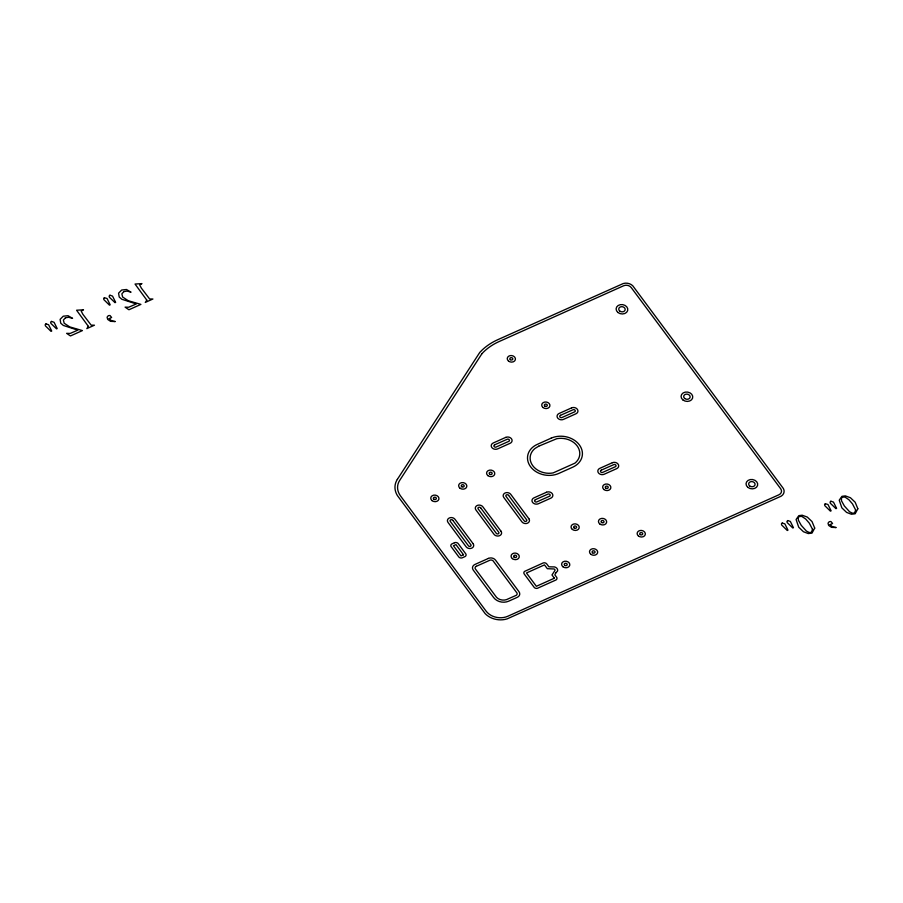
<?xml version="1.0" encoding="UTF-8"?>
<svg xmlns="http://www.w3.org/2000/svg" width="903" height="903" viewBox="0 0 903 903"><rect width="100%" height="100%" fill="white"/><g stroke="black" fill="none" stroke-linecap="round" stroke-linejoin="round"><path stroke-width="1.35" d="M88.336 326.333L86.823 328.624L94.454 325.204L91.158 325.148L82.862 314.267L81.202 311.084L83.494 309.808L76.574 310.226L88.336 326.333M146.805 300.135L145.281 302.426L152.912 299.006L149.616 298.949L141.32 288.068L139.66 284.885L141.952 283.61L135.032 284.039L146.805 300.135M463.499 554.769L461.015 555.898L453.43 545.739L455.947 544.599L463.499 554.769M554.374 578.213L536.371 586.295L526.449 572.976L544.486 564.894L547.331 568.687L553.144 568.935A1.479 1.174 7.7 0 1 554.645 570.944L551.993 574.974L554.374 578.213M812.531 529.361L811.368 532.364L809.246 532.51L806.424 531.077L801.243 525.343L798.376 520.196L798.263 517.543L799.437 516.471L801.808 516.414L805.69 519.011L809.336 523.209L812.531 529.361M855.672 510.037L854.509 513.028L852.387 513.175L849.565 511.741L844.384 506.007L841.528 500.86L841.404 498.208L842.578 497.135L844.96 497.079L848.843 499.675L852.477 503.874L855.672 510.037M555.729 572.987L554.86 574.872L556.745 577.412A2.743 2.19 7.7 0 1 555.977 579.974L537.511 588.259A2.743 2.19 7.7 0 1 534.271 587.481L524.248 574.026A2.743 2.19 7.7 0 1 524.587 571.385L542.996 563.043A2.743 2.19 7.7 0 1 546.766 563.946L548.889 566.813L554.51 566.926A4.109 3.273 7.7 0 1 557.557 571.035L555.729 572.987M814.709 528.108L811.989 533.131L808.264 533.56L803.444 531.743L798.715 527.205L796.096 519.507L798.816 515.647L802.191 515.218L807.293 517.08L812.034 521.584L814.709 528.108M857.85 508.773L855.141 513.796L851.405 514.236L846.596 512.407L841.867 507.87L839.237 500.172L841.957 496.323L845.343 495.882L850.434 497.745L855.175 502.249L857.85 508.773M397.32 479.414L396.564 480.723A22.383 17.846 7.7 0 0 397.365 495.533L485.227 613.701A18.511 14.764 7.7 0 0 507.091 618.894L781.14 496.187A8.15 6.502 7.7 0 0 783.409 488.568L632.822 285.856A8.15 6.502 7.7 0 0 623.205 283.565L497.688 339.742A61.912 49.372 7.7 0 0 482.315 349.856L479.753 352.441L397.32 479.414M109.184 318.59L111.464 320.757L115.234 321.558L110.55 321.333L107.705 319.425L107.073 317.179L108.292 315.678L109.985 315.497L111.633 317.484L109.184 318.59M830.117 524.587L832.397 526.765L836.167 527.555L831.494 527.341L828.649 525.433L828.006 523.187L829.236 521.686L830.929 521.505L832.566 523.492L830.117 524.587M481.965 353.66L399.668 480.43A19.764 15.769 7.7 0 0 400.503 495.916L486.04 611.06A15.893 12.676 7.7 0 0 507.847 616.241L778.905 494.788A5.531 4.413 7.7 0 0 780.689 488.783L631.231 287.572A5.531 4.413 7.7 0 0 623.634 285.766L499.088 341.571A59.271 47.272 7.7 0 0 481.965 353.66M65.456 317.754L63.391 320.057L64.169 323.229L69.779 326.909L82.421 330.588L70.457 335.95L66.619 333.342L70.208 333.421L77.839 330.137L63.391 325.475L60.761 323.229L60.106 319.369L63.244 316.197L68.03 315.7L72.579 318.375L68.673 317.28L65.456 317.754M123.914 291.556L121.86 293.859L122.639 297.031L128.237 300.71L140.891 304.39L128.915 309.763L125.088 307.144L128.666 307.234L136.308 303.939L121.849 299.277L119.23 297.031L118.564 293.17L121.702 290.01L126.488 289.502L131.037 292.188L127.142 291.082L123.914 291.556M45.951 323.895L45.15 324.741L45.443 325.904L50.997 331.333L51.719 331.017L48.593 324.719L45.951 323.895M104.409 297.708L103.608 298.543L103.913 299.706L109.455 305.146L110.177 304.819L107.062 298.532L104.409 297.708M782.212 523.04L781.411 523.875L781.705 525.049L787.258 530.479L787.969 530.151L784.854 523.864L782.212 523.04M825.353 503.705L824.552 504.551L824.845 505.714L830.399 511.143L831.121 510.827L827.995 504.529L825.353 503.705M51.471 321.423L50.647 322.281L50.94 323.455L56.55 328.85L57.194 328.568L54.067 322.292L51.471 321.423M109.929 295.236L109.116 296.082L109.41 297.256L115.008 302.652L115.652 302.37L112.525 296.094L109.929 295.236M787.732 520.568L786.908 521.426L787.202 522.6L792.811 527.995L793.444 527.702L790.328 521.426L787.732 520.568M830.873 501.233L830.049 502.091L830.342 503.264L835.952 508.66L836.596 508.366L833.469 502.102L830.873 501.233M494.709 444.795L494.268 445.066A1.546 1.23 7.7 0 0 495.826 447.166L509.055 441.24A1.546 1.23 7.7 0 0 507.486 439.14L494.709 444.795M560.56 415.29L560.12 415.561A1.546 1.23 7.7 0 0 561.677 417.66L574.906 411.734A1.546 1.23 7.7 0 0 573.337 409.635L560.56 415.29M538.719 446.195L534.982 448.475A17.925 14.29 7.7 0 0 532.793 465.734A17.925 14.29 7.7 0 0 553.133 472.912L574.94 463.149A17.925 14.29 7.7 0 0 577.119 445.879A17.925 14.29 7.7 0 0 556.779 438.7L538.719 446.195M535.456 499.641L535.005 499.912A1.546 1.23 7.7 0 0 536.574 502.023L549.792 496.097A1.546 1.23 7.7 0 0 548.234 493.986L535.456 499.641M601.308 470.136L600.856 470.407A1.546 1.23 7.7 0 0 602.425 472.506L615.643 466.591A1.546 1.23 7.7 0 0 614.085 464.481L601.308 470.136M476.355 566.283L476.016 566.452A2.54 2.032 7.7 0 0 475.305 568.834L496.537 597.346A8.319 6.637 7.7 0 0 506.369 599.682L516.223 595.314A2.54 2.032 7.7 0 0 516.922 592.944L493.094 560.865A2.54 2.032 7.7 0 0 490.092 560.142L476.355 566.283M454.457 542.759L451.827 543.956A2.743 2.19 7.7 0 0 451.06 546.529L458.905 557.083A2.743 2.19 7.7 0 0 462.144 557.862L465.101 556.53A2.743 2.19 7.7 0 0 465.858 553.968L458.227 543.651A2.743 2.19 7.7 0 0 454.457 542.759M505.736 437.391L493.196 443.012A4.176 3.33 7.7 0 0 491.842 447.549A4.176 3.33 7.7 0 0 497.576 448.915L510.116 443.294A4.176 3.33 7.7 0 0 511.47 438.756A4.176 3.33 7.7 0 0 505.736 437.391M571.588 407.885L559.047 413.506A4.176 3.33 7.7 0 0 557.693 418.044A4.176 3.33 7.7 0 0 563.427 419.41L575.967 413.788A4.176 3.33 7.7 0 0 577.322 409.251A4.176 3.33 7.7 0 0 571.588 407.885M551.146 438.169L537.206 444.423A20.555 16.389 7.7 0 0 530.569 466.738A20.555 16.389 7.7 0 0 558.765 473.443L572.705 467.201A20.555 16.389 7.7 0 0 579.354 444.874A20.555 16.389 7.7 0 0 551.146 438.169M546.484 492.248L533.933 497.869A4.176 3.33 7.7 0 0 532.589 502.395A4.176 3.33 7.7 0 0 538.323 503.761L550.864 498.14A4.176 3.33 7.7 0 0 552.218 493.602A4.176 3.33 7.7 0 0 546.484 492.248M612.336 462.731L599.795 468.352A4.176 3.33 7.7 0 0 598.441 472.89A4.176 3.33 7.7 0 0 604.175 474.256L616.715 468.634A4.176 3.33 7.7 0 0 618.07 464.097A4.176 3.33 7.7 0 0 612.336 462.731M488.433 558.404L474.91 564.465A5.158 4.109 7.7 0 0 473.24 570.064L493.693 597.605A10.938 8.725 7.7 0 0 508.694 601.172L517.317 597.301A5.158 4.109 7.7 0 0 518.988 591.702L495.51 560.097A5.158 4.109 7.7 0 0 488.433 558.404M508.626 495.431L508.276 495.07A1.479 1.174 7.7 0 0 505.861 496.153L524.372 521.076A1.479 1.174 7.7 0 0 526.788 519.993L508.626 495.431M480.746 507.926L480.396 507.565A1.479 1.174 7.7 0 0 477.98 508.649L496.492 533.571A1.479 1.174 7.7 0 0 498.907 532.477L480.746 507.926M452.877 520.41L452.516 520.049A1.479 1.174 7.7 0 0 450.1 521.133L468.612 546.055A1.479 1.174 7.7 0 0 471.027 544.972L452.877 520.41M528.865 518.706L510.748 494.325A4.109 3.273 7.7 0 0 505.116 492.982A4.109 3.273 7.7 0 0 503.784 497.44L521.889 521.821A4.109 3.273 7.7 0 0 527.533 523.164A4.109 3.273 7.7 0 0 528.865 518.706M500.984 531.19L482.868 506.809A4.109 3.273 7.7 0 0 477.236 505.466A4.109 3.273 7.7 0 0 475.904 509.935L494.009 534.316A4.109 3.273 7.7 0 0 499.652 535.66A4.109 3.273 7.7 0 0 500.984 531.19M473.104 543.685L454.999 519.304A4.109 3.273 7.7 0 0 449.355 517.961A4.109 3.273 7.7 0 0 448.023 522.431L466.14 546.812A4.109 3.273 7.7 0 0 471.772 548.144A4.109 3.273 7.7 0 0 473.104 543.685M682.905 399.939A5.869 4.684 7.7 0 0 692.612 398.065A5.869 4.684 7.7 0 0 685.23 392.128A5.869 4.684 7.7 0 0 682.905 399.939M603.949 489.539A4.109 3.273 7.7 0 0 610.744 488.23A4.109 3.273 7.7 0 0 605.574 484.076A4.109 3.273 7.7 0 0 603.949 489.539M543.03 407.535A4.109 3.273 7.7 0 0 549.825 406.226A4.109 3.273 7.7 0 0 544.656 402.061A4.109 3.273 7.7 0 0 543.03 407.535M617.945 312.494A5.869 4.684 7.7 0 0 627.653 310.621A5.869 4.684 7.7 0 0 620.271 304.683A5.869 4.684 7.7 0 0 617.945 312.494M508.536 361.087A4.109 3.273 7.7 0 0 515.331 359.778A4.109 3.273 7.7 0 0 510.161 355.624A4.109 3.273 7.7 0 0 508.536 361.087M638.444 535.987A4.109 3.273 7.7 0 0 645.239 534.666A4.109 3.273 7.7 0 0 640.069 530.512A4.109 3.273 7.7 0 0 638.444 535.987M747.865 487.383A5.869 4.684 7.7 0 0 757.561 485.509A5.869 4.684 7.7 0 0 750.19 479.583A5.869 4.684 7.7 0 0 747.865 487.383M572.333 529.406A4.109 3.273 7.7 0 0 579.128 528.097A4.109 3.273 7.7 0 0 573.958 523.943A4.109 3.273 7.7 0 0 572.333 529.406M487.88 475.621A4.109 3.273 7.7 0 0 494.675 474.312A4.109 3.273 7.7 0 0 489.505 470.147A4.109 3.273 7.7 0 0 487.88 475.621M512.373 558.63A4.109 3.273 7.7 0 0 519.169 557.309A4.109 3.273 7.7 0 0 513.999 553.155A4.109 3.273 7.7 0 0 512.373 558.63M590.788 554.239A4.109 3.273 7.7 0 0 597.583 552.929A4.109 3.273 7.7 0 0 592.413 548.776A4.109 3.273 7.7 0 0 590.788 554.239M562.908 566.734A4.109 3.273 7.7 0 0 569.703 565.425A4.109 3.273 7.7 0 0 564.533 561.271A4.109 3.273 7.7 0 0 562.908 566.734M599.739 523.921A4.109 3.273 7.7 0 0 606.545 522.611A4.109 3.273 7.7 0 0 601.375 518.457A4.109 3.273 7.7 0 0 599.739 523.921M432.052 500.634A4.109 3.273 7.7 0 0 438.847 499.325A4.109 3.273 7.7 0 0 433.677 495.171A4.109 3.273 7.7 0 0 432.052 500.634M459.932 488.139A4.109 3.273 7.7 0 0 466.727 486.83A4.109 3.273 7.7 0 0 461.557 482.676A4.109 3.273 7.7 0 0 459.932 488.139M684.7 398.494A3.24 2.585 7.7 0 0 690.05 397.455A3.24 2.585 7.7 0 0 685.987 394.182A3.24 2.585 7.7 0 0 684.7 398.494M605.744 488.094A1.479 1.174 7.7 0 0 608.193 487.62A1.479 1.174 7.7 0 0 606.331 486.13A1.479 1.174 7.7 0 0 605.744 488.094M544.825 406.079A1.479 1.174 7.7 0 0 547.263 405.616A1.479 1.174 7.7 0 0 545.412 404.115A1.479 1.174 7.7 0 0 544.825 406.079M619.751 311.05A3.24 2.585 7.7 0 0 625.102 310.011A3.24 2.585 7.7 0 0 621.027 306.738A3.24 2.585 7.7 0 0 619.751 311.05M510.33 359.642A1.479 1.174 7.7 0 0 512.769 359.18A1.479 1.174 7.7 0 0 510.917 357.678A1.479 1.174 7.7 0 0 510.33 359.642M640.238 534.531A1.479 1.174 7.7 0 0 642.688 534.068A1.479 1.174 7.7 0 0 640.825 532.567A1.479 1.174 7.7 0 0 640.238 534.531M749.659 485.938A3.24 2.585 7.7 0 0 755.01 484.9A3.24 2.585 7.7 0 0 750.935 481.638A3.24 2.585 7.7 0 0 749.659 485.938M574.139 527.962A1.479 1.174 7.7 0 0 576.577 527.487A1.479 1.174 7.7 0 0 574.714 525.997A1.479 1.174 7.7 0 0 574.139 527.962M489.674 474.177A1.479 1.174 7.7 0 0 492.112 473.703A1.479 1.174 7.7 0 0 490.261 472.201A1.479 1.174 7.7 0 0 489.674 474.177M514.168 557.174A1.479 1.174 7.7 0 0 516.606 556.711A1.479 1.174 7.7 0 0 514.755 555.21A1.479 1.174 7.7 0 0 514.168 557.174M592.582 552.794A1.479 1.174 7.7 0 0 595.021 552.32A1.479 1.174 7.7 0 0 593.169 550.83A1.479 1.174 7.7 0 0 592.582 552.794M564.702 565.289A1.479 1.174 7.7 0 0 567.152 564.815A1.479 1.174 7.7 0 0 565.289 563.325A1.479 1.174 7.7 0 0 564.702 565.289M601.545 522.476A1.479 1.174 7.7 0 0 603.983 522.002A1.479 1.174 7.7 0 0 602.132 520.512A1.479 1.174 7.7 0 0 601.545 522.476M433.846 499.19A1.479 1.174 7.7 0 0 436.296 498.716A1.479 1.174 7.7 0 0 434.433 497.226A1.479 1.174 7.7 0 0 433.846 499.19M461.726 486.694A1.479 1.174 7.7 0 0 464.165 486.22A1.479 1.174 7.7 0 0 462.313 484.73A1.479 1.174 7.7 0 0 461.726 486.694"/></g></svg>
